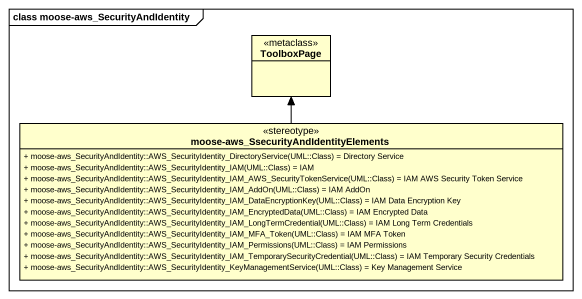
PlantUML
@startuml
mainframe class moose-aws_SecurityAndIdentity
hide circle
hide empty members
skinparam classAttributeIconSize 0
class ToolboxPage <<metaclass>>
class "moose-aws_SsecurityAndIdentityElements" as moose_aws <<stereotype>> {
  {field} + moose-aws_SecurityAndIdentity::AWS_SecurityIdentity_DirectoryService(UML::Class) = Directory Service
  {field} + moose-aws_SecurityAndIdentity::AWS_SecurityIdentity_IAM(UML::Class) = IAM
  {field} + moose-aws_SecurityAndIdentity::AWS_SecurityIdentity_IAM_AWS_SecurityTokenService(UML::Class) = IAM AWS Security Token Service
  {field} + moose-aws_SecurityAndIdentity::AWS_SecurityIdentity_IAM_AddOn(UML::Class) = IAM AddOn
  {field} + moose-aws_SecurityAndIdentity::AWS_SecurityIdentity_IAM_DataEncryptionKey(UML::Class) = IAM Data Encryption Key
  {field} + moose-aws_SecurityAndIdentity::AWS_SecurityIdentity_IAM_EncryptedData(UML::Class) = IAM Encrypted Data
  {field} + moose-aws_SecurityAndIdentity::AWS_SecurityIdentity_IAM_LongTermCredential(UML::Class) = IAM Long Term Credentials
  {field} + moose-aws_SecurityAndIdentity::AWS_SecurityIdentity_IAM_MFA_Token(UML::Class) = IAM MFA Token
  {field} + moose-aws_SecurityAndIdentity::AWS_SecurityIdentity_IAM_Permissions(UML::Class) = IAM Permissions
  {field} + moose-aws_SecurityAndIdentity::AWS_SecurityIdentity_IAM_TemporarySecurityCredential(UML::Class) = IAM Temporary Security Credentials
  {field} + moose-aws_SecurityAndIdentity::AWS_SecurityIdentity_KeyManagementService(UML::Class) = Key Management Service
}
moose_aws -up-> ToolboxPage
@enduml
